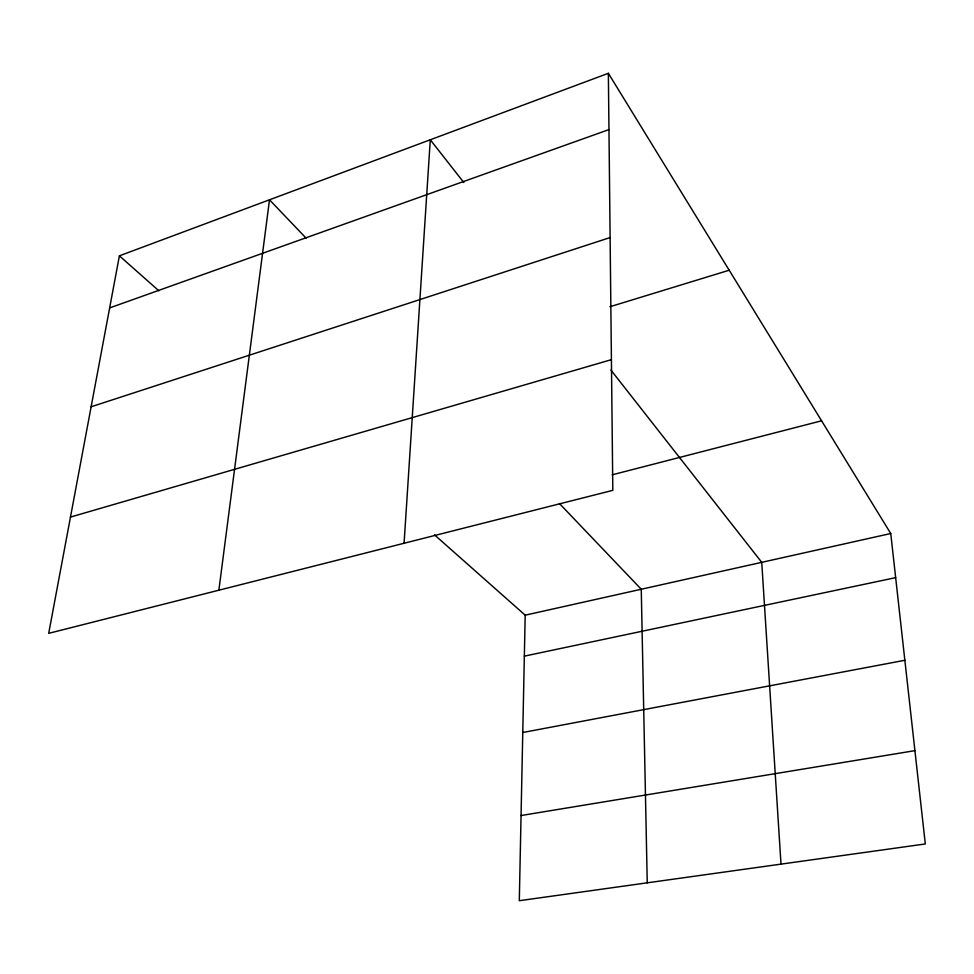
<?xml version="1.0" encoding="UTF-8"?>
<svg xmlns="http://www.w3.org/2000/svg" width="974" height="974" viewBox="0 0 974 974"><rect width="100%" height="100%" fill="white"/><g stroke="black" fill="none" stroke-linecap="round" stroke-linejoin="round"><path stroke-width="1.46" d="M434.526 534.884L525.193 615.178L519.3 900.707L925.3 843.959L890.747 533.521L608.36 73.294L119.4 255.833L48.7 633.344L612.816 490.348L608.36 73.294M404.076 543.261L430.289 139.769L463.831 182.54M218.87 590.207L269.506 199.804L306.079 238.119M109.648 307.918L608.969 129.591M91.13 406.791L610.114 237.559M609.943 306.737L729.197 270.224M70.469 517.084L611.416 359.662M612.208 474.813L821.581 420.805M525.193 615.178L890.747 533.521M524.341 656.147L895.654 577.655M522.77 732.509L904.858 660.275M521.053 815.53L914.915 750.65M119.4 255.833L158.847 290.776M559.405 503.497L641.257 589.246L647.247 882.821M610.942 370.096L761.741 562.339L781.002 864.133"/></g></svg>
